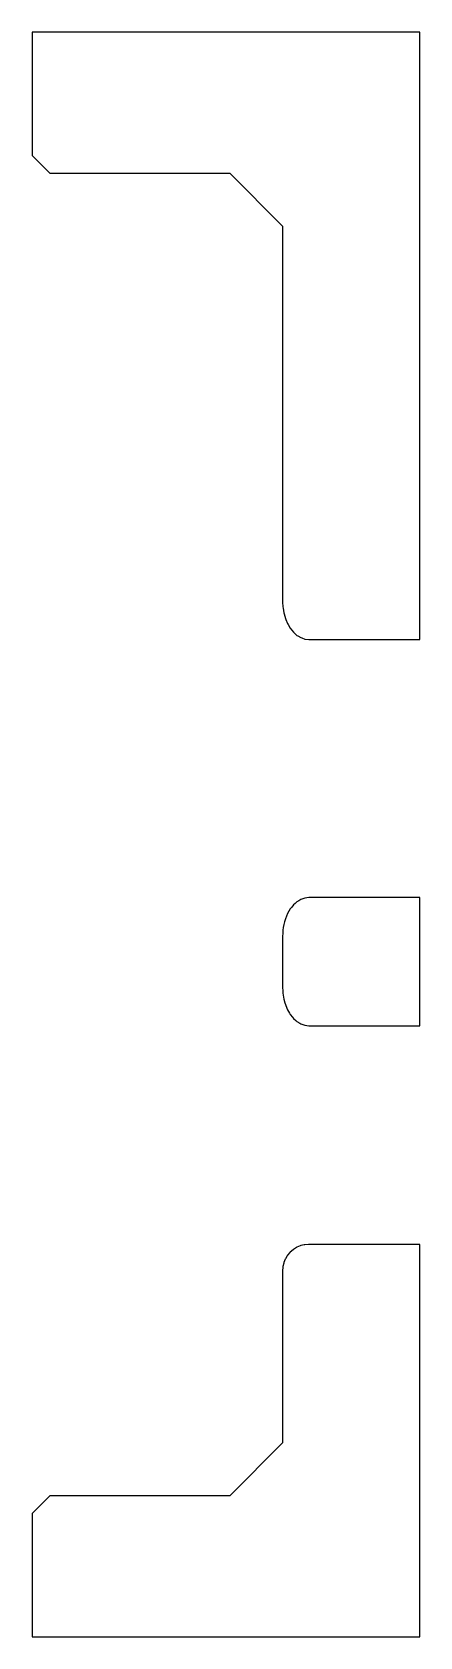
# Model space of a CAD drawing. Header units: metres. Extents: x 0 to 47.5, y 0 to 45.5.
# Drawn here: x 0 to 11, y 0 to 45.5 of the extents above.
import ezdxf

# ---------------------------------------------------------------- set-up
doc = ezdxf.new("R2010")
doc.units = ezdxf.units.M

msp = doc.modelspace()

# ---------------------------------------------------------------- linework, layer by layer
for p, q in [((11, 45.5), (0, 45.5)), ((0, 45.5), (0, 42)), ((11, 28.2771), (11, 45.5)), ((0, 42), (0.5, 41.5)), ((0.5, 41.5), (5.60409, 41.5)), ((5.60409, 41.5), (7.10409, 40)), ((7.10409, 40), (7.10409, 29.3745)), ((7.10409, 29.3745), (7.10593, 29.3402)), ((7.10593, 29.3402), (7.11332, 29.2028)), ((7.11332, 29.2028), (7.11898, 29.1683)), ((7.11898, 29.1683), (7.14079, 29.0354)), ((7.14079, 29.0354), (7.15034, 29.0017)), ((7.15034, 29.0017), (7.18583, 28.8763)), ((7.18583, 28.8763), (7.19922, 28.8443)), ((7.19922, 28.8443), (7.24732, 28.7295)), ((7.24732, 28.7295), (7.26437, 28.7003)), ((7.26437, 28.7003), (7.32376, 28.5985)), ((7.32376, 28.5985), (7.41325, 28.4867)), ((7.41325, 28.4867), (7.51359, 28.3967)), ((7.51359, 28.3967), (7.53911, 28.3813)), ((7.53911, 28.3813), (7.62232, 28.3308)), ((7.62232, 28.3308), (7.64943, 28.3213)), ((7.64943, 28.3213), (7.73676, 28.2906)), ((7.73676, 28.2906), (7.85409, 28.2771)), ((7.85409, 28.2771), (11, 28.2771)), ((7.73676, 20.9478), (7.67877, 20.9274)), ((7.85409, 20.9613), (7.73676, 20.9478)), ((11, 20.9613), (7.85409, 20.9613)), ((11, 17.3271), (11, 20.9613)), ((7.24732, 20.5089), (7.21505, 20.4319)), ((7.28403, 20.5718), (7.24732, 20.5089)), ((7.32376, 20.6399), (7.28403, 20.5718)), ((7.36714, 20.6941), (7.32376, 20.6399)), ((7.41325, 20.7517), (7.36714, 20.6941)), ((7.46226, 20.7956), (7.41325, 20.7517)), ((7.51359, 20.8417), (7.46226, 20.7956)), ((7.56702, 20.874), (7.51359, 20.8417)), ((7.62232, 20.9076), (7.56702, 20.874)), ((7.67877, 20.9274), (7.62232, 20.9076)), ((7.11332, 20.0356), (7.10831, 19.9424)), ((7.12606, 20.1132), (7.11332, 20.0356)), ((7.14079, 20.203), (7.12606, 20.1132)), ((7.16194, 20.2777), (7.14079, 20.203)), ((7.18583, 20.3621), (7.16194, 20.2777)), ((7.21505, 20.4319), (7.18583, 20.3621)), ((7.10831, 19.9424), (7.10409, 19.8639)), ((7.10409, 19.8639), (7.10409, 18.4245)), ((7.10409, 18.4245), (7.11014, 18.3121)), ((7.11014, 18.3121), (7.11332, 18.2528)), ((7.11332, 18.2528), (7.13166, 18.1411)), ((7.13166, 18.1411), (7.14079, 18.0854)), ((7.14079, 18.0854), (7.17139, 17.9773)), ((7.17139, 17.9773), (7.18583, 17.9263)), ((7.18583, 17.9263), (7.2283, 17.8249)), ((7.2283, 17.8249), (7.24732, 17.7795)), ((7.24732, 17.7795), (7.30087, 17.6878)), ((7.30087, 17.6878), (7.32376, 17.6485)), ((7.32376, 17.6485), (7.38723, 17.5692)), ((7.38723, 17.5692), (7.41325, 17.5367)), ((7.41325, 17.5367), (7.48513, 17.4723)), ((7.48513, 17.4723), (7.51359, 17.4467)), ((7.51359, 17.4467), (7.59206, 17.3992)), ((7.59206, 17.3992), (7.62232, 17.3808)), ((7.62232, 17.3808), (7.70531, 17.3517)), ((7.70531, 17.3517), (7.73676, 17.3406)), ((7.73676, 17.3406), (7.85409, 17.3271)), ((7.85409, 17.3271), (11, 17.3271)), ((7.40052, 10.9757), (7.32376, 10.9102)), ((7.41325, 10.9866), (7.40052, 10.9757)), ((7.49903, 11.0391), (7.41325, 10.9866)), ((7.51359, 11.0481), (7.49903, 11.0391)), ((7.60627, 11.0864), (7.51359, 11.0481)), ((7.62232, 11.0931), (7.60627, 11.0864)), ((7.71963, 11.1164), (7.62232, 11.0931)), ((7.73676, 11.1205), (7.71963, 11.1164)), ((7.83636, 11.1284), (7.73676, 11.1205)), ((7.85409, 11.1297), (7.83636, 11.1284)), ((11, 11.1297), (7.85409, 11.1297)), ((11, 0), (11, 11.1297)), ((7.11215, 10.4826), (7.10409, 10.3802)), ((7.11332, 10.4975), (7.11215, 10.4826)), ((7.13723, 10.597), (7.11332, 10.4975)), ((7.14079, 10.6119), (7.13723, 10.597)), ((7.17985, 10.7061), (7.14079, 10.6119)), ((7.18583, 10.7205), (7.17985, 10.7061)), ((7.23897, 10.8072), (7.18583, 10.7205)), ((7.24732, 10.8208), (7.23897, 10.8072)), ((7.31312, 10.8978), (7.24732, 10.8208)), ((7.32376, 10.9102), (7.31312, 10.8978)), ((7.10409, 10.3802), (7.10409, 5.5)), ((7.10409, 5.5), (5.60409, 4)), ((0.5, 4), (0, 3.5)), ((5.60409, 4), (0.5, 4)), ((0, 3.5), (0, 0)), ((0, 0), (11, 0))]:
    msp.add_line(p, q)

doc.saveas('drawing.dxf')
